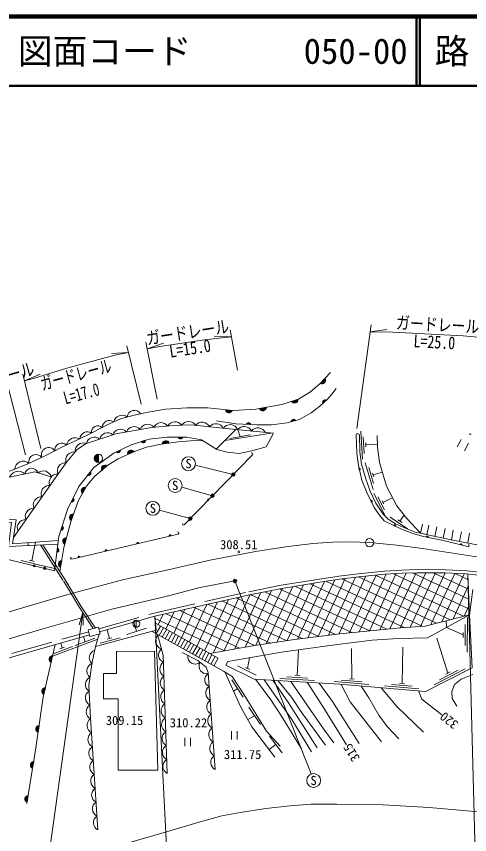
# Model space of a CAD drawing. Units: millimetres at full size, sheet at 1:1000; details may follow other scales. Extents: x 40000 to 680000, y 20000 to 380000.
# Drawn here: x 120167 to 185409, y 262287 to 380000 of the extents above; entities that cross this region are included whole.
import ezdxf
from ezdxf.enums import TextEntityAlignment as Align

# ---------------------------------------------------------------- set-up
doc = ezdxf.new("R2010")
doc.units = ezdxf.units.MM
doc.header["$LTSCALE"] = 1000
doc.linetypes.add('CHAIN', pattern=[18.5, 12, -1.5, 3.5, -1.5])
doc.linetypes.add('DASHED', pattern=[7.5, 6, -1.5])
for name, color, linetype, lineweight in [('M-BGD', 7, 'Continuous', 13), ('M-BMK', 2, 'CHAIN', 13), ('M-BMK-SRVR', 3, 'Continuous', 13), ('M-STR-HTXT', 7, 'Continuous', 13), ('M-STR-STRC', 7, 'Continuous', 13), ('M-TTL', 2, 'Continuous', 140), ('M-TTL-LINE', 7, 'Continuous', 50)]:
    doc.layers.add(name, color=color, linetype=linetype, lineweight=lineweight)
doc.layers.add('M-TTL-TXT', color=7, linetype='Continuous')
doc.styles.add('ＭＳ ゴシック', font='')
doc.styles.get('ＭＳ ゴシック').set_extended_font_data('MS Gothic')

# ---------------------------------------------------------------- blocks, each defined once
blk = doc.blocks.new('open_arrow')
at = {"color": 0, "linetype": 'Continuous', "lineweight": -2}
blk.add_lwpolyline([(7.5, 1.25), (0, 0), (7.5, -1.25)], dxfattribs=at)

msp = doc.modelspace()

# ---------------------------------------------------------------- hatches: boundary and pattern name
at = {"layer": 'M-BGD'}
for points in [[(164572, 327911, -0.82183), (163888, 327195)], [(159769, 324617, 0.82183), (160712, 324921)], [(156146, 323758, -0.82183), (155171, 323580)], [(164743, 324772), (164288, 324343, -0.84072)], [(151237, 323316, -0.82183), (150252, 323420)], [(153879, 321288), (153254, 321316, -0.84072)], [(160335, 321858), (159732, 321690, -0.84072)], [(138134, 318823), (138730, 319013, -0.84072)], [(143481, 319468), (144106, 319460, -0.84072)], [(141173, 318492, -0.82183), (142156, 318617)], [(131978, 317013), (131978, 315813, -0.41421), (131378, 316413, -0.41421)], [(134581, 317344), (135145, 317616, -0.84072)], [(136190, 316974, -0.82183), (137091, 317387)], [(130427, 313989), (130817, 314479, -0.84072)], [(132463, 314685, -0.82183), (133213, 315332)], [(169553, 314734), (169482, 315025, -1)], [(151407, 314120), (151198, 313905, -1)], [(129695, 311366, -0.82183), (130166, 312237)], [(128063, 310145), (128337, 310708, -0.84072)], [(147918, 310538), (147709, 310324, -1)], [(171303, 310069), (171172, 310339, -0.41421), (171373, 310270, -0.41421)], [(128057, 307471, -0.82183), (128402, 308400)], [(126762, 306658), (126569, 306063, 0.84072)], [(174727, 306658), (174457, 306789, -1)], [(127147, 304047, -0.82183), (127397, 305006)], [(142449, 305299), (142157, 305230, -0.41421), (142268, 305411, -0.41421)], [(179444, 305046), (179150, 305106, -1)], [(137803, 304206), (137510, 304138, -1)], [(184321, 303948), (184029, 304018, -1)], [(125998, 302907), (126074, 303528, -0.84072)], [(133237, 303132), (132945, 303063, -1)], [(126533, 300741, -0.82183), (126702, 301717)], [(129337, 302213), (129045, 302144, -1)], [(122576, 300967, -1), (122876, 300967, -0.41421), (122726, 300817, -0.41421)], [(124092, 300598, -1), (124392, 300598, -0.41421), (124242, 300448, -0.41421)], [(125172, 287045, -0.82183), (125391, 288011)], [(124130, 282450, -0.82183), (124349, 283416)], [(123307, 277003, -0.82183), (123449, 277983)], [(122505, 271828, -0.82183), (122663, 272806)], [(121714, 266944, -0.82183), (121872, 267922)]]:
    msp.add_hatch(color=256, dxfattribs=at).paths.add_polyline_path(points)
at = {"layer": 'M-STR-HTXT'}
for points in [[(151261, 314315, -1), (151518, 313886, -0.41421), (151175, 313972, -0.41421)], [(148287, 311260, -0.41421), (148627, 311163, -0.41421), (148530, 310823, -1)], [(145080, 307970, -1), (145323, 307533, -0.41421), (144983, 307629, -0.41421)], [(151527, 298554, -1), (151730, 299011, -1)]]:
    msp.add_hatch(color=256, dxfattribs=at).paths.add_polyline_path(points)

# ---------------------------------------------------------------- linework, layer by layer
at = {"layer": 'M-BGD'}
for p, q in [((164572, 327911), (163888, 327195)), ((160712, 324921), (159769, 324617)), ((156146, 323758), (155171, 323580)), ((164288, 324343), (164743, 324772)), ((151237, 323316), (150252, 323420)), ((159732, 321690), (160335, 321858)), ((151762, 320545), (148904, 317745)), ((152378, 319548), (152023, 320519)), ((153254, 321316), (153879, 321288)), ((169738, 320309), (169991, 316318)), ((138730, 319013), (138134, 318823)), ((144106, 319460), (143481, 319468)), ((150190, 319005), (156862, 320051)), ((150899, 319294), (153856, 319802)), ((170088, 319530), (170240, 317135)), ((184182, 319145), (183630, 318079)), ((141173, 318492), (142156, 318617)), ((170445, 318631), (170481, 318072)), ((170463, 318352), (172144, 318402)), ((185241, 318580), (184689, 317514)), ((131978, 317013), (131978, 315813)), ((135145, 317616), (134581, 317344)), ((136190, 316974), (137091, 317387)), ((144324, 306850), (154162, 316946)), ((170367, 315777), (171531, 311950)), ((130817, 314479), (130427, 313989)), ((132463, 314685), (133213, 315332)), ((169553, 314734), (169482, 315025)), ((170887, 315099), (171585, 312803)), ((171442, 314306), (171604, 313770)), ((171523, 314038), (172843, 314440)), ((151407, 314120), (151198, 313905)), ((129695, 311366), (130166, 312237)), ((171601, 311358), (173198, 308244)), ((172187, 310872), (173145, 309004)), ((128337, 310708), (128063, 310145)), ((147918, 310538), (147709, 310324)), ((171303, 310069), (171172, 310339)), ((172822, 310293), (173045, 309857)), ((172933, 310075), (174268, 310759)), ((128057, 307471), (128402, 308400)), ((173972, 307949), (176463, 306277)), ((175094, 307557), (175675, 307167)), ((175385, 307362), (175984, 308256)), ((126762, 306658), (126569, 306063)), ((174727, 306658), (174457, 306789)), ((178330, 305634), (178629, 306963)), ((179246, 305427), (179551, 306783)), ((180421, 305185), (180693, 306560)), ((181598, 304952), (181871, 306330)), ((182775, 304718), (183049, 306100)), ((127147, 304047), (127397, 305006)), ((142449, 305299), (142157, 305230)), ((179444, 305046), (179150, 305106)), ((183952, 304485), (184226, 305870)), ((185129, 304252), (185404, 305640)), ((121866, 304293), (121888, 303870)), ((122371, 301671), (122917, 304364)), ((137803, 304206), (137510, 304138)), ((184321, 303948), (184029, 304018)), ((126074, 303528), (125998, 302907)), ((133237, 303132), (132945, 303063)), ((120842, 301735), (123757, 301025)), ((122030, 301754), (122711, 301588)), ((126533, 300741), (126702, 301717)), ((128178, 301940), (128189, 301943)), ((129337, 302213), (129045, 302144)), ((123757, 301025), (125706, 300550)), ((167510, 299124), (163620, 290783)), ((168996, 299307), (165104, 290961)), ((170475, 299474), (166589, 291139)), ((167021, 299064), (180641, 292713)), ((171943, 299616), (168060, 291290)), ((169399, 299356), (182591, 293205)), ((173407, 299751), (169531, 291438)), ((174849, 299838), (171001, 291586)), ((171863, 299609), (184540, 293697)), ((176283, 299909), (172472, 291734)), ((177707, 299957), (173942, 291883)), ((174430, 299813), (185372, 294710)), ((179108, 299956), (175412, 292031)), ((180506, 299950), (176865, 292140)), ((177165, 299939), (185305, 296143)), ((181904, 299942), (178316, 292248)), ((183274, 299875), (179840, 292510)), ((180142, 299952), (185238, 297575)), ((184644, 299808), (181428, 292911)), ((183316, 299873), (185171, 299008)), ((185409, 293916), (185135, 299775)), ((159968, 297977), (156136, 289758)), ((161485, 298225), (157644, 289987)), ((163003, 298474), (159151, 290215)), ((160241, 298021), (173501, 291838)), ((164513, 298707), (160652, 290428)), ((166014, 298921), (162136, 290606)), ((162465, 298386), (175997, 292076)), ((164718, 298737), (178589, 292268)), ((185217, 298032), (183016, 293312)), ((153820, 296813), (150035, 288695)), ((155364, 297119), (151567, 288975)), ((156908, 297425), (153099, 289256)), ((153819, 296812), (166109, 291081)), ((158451, 297728), (154628, 289530)), ((155927, 297230), (168559, 291340)), ((158036, 297648), (171030, 291589)), ((185848, 297546), (185409, 293916)), ((149126, 295760), (146146, 289371)), ((150691, 296112), (147259, 288751)), ((152257, 296464), (148503, 288415)), ((149759, 295903), (161327, 290509)), ((151787, 296359), (163718, 290795)), ((142864, 294353), (141696, 291848)), ((144429, 294705), (142809, 291228)), ((143677, 294535), (154464, 289505)), ((145995, 295056), (143921, 290609)), ((147560, 295408), (145034, 289990)), ((145704, 294991), (156732, 289849)), ((147732, 295447), (159001, 290192)), ((185345, 295300), (184605, 293713)), ((137420, 293117), (137420, 292117)), ((140131, 293386), (150147, 288716)), ((141299, 294001), (140583, 292467)), ((141649, 294079), (152305, 289110)), ((185057, 288514), (185089, 293514)), ((136047, 291091), (138907, 291996)), ((137477, 291543), (137097, 292874)), ((140191, 292686), (149200, 287671)), ((140899, 292291), (140291, 291199)), ((141336, 292048), (140728, 290956)), ((182068, 292099), (182010, 293058)), ((184473, 291018), (182068, 292099)), ((184764, 289516), (184783, 292516)), ((130049, 290037), (129831, 290801)), ((133579, 290499), (133217, 291767)), ((141773, 291805), (141165, 290713)), ((142210, 291562), (141602, 290469)), ((142647, 291318), (142039, 290226)), ((143084, 291075), (142476, 289983)), ((143521, 290832), (142913, 289740)), ((184471, 290668), (184475, 291368)), ((125378, 287955), (131895, 290413)), ((126758, 289117), (126545, 289863)), ((128646, 289508), (131453, 290567)), ((132210, 289817), (135105, 290603)), ((133241, 290408), (133917, 290591)), ((143958, 290589), (143350, 289497)), ((144394, 290346), (143787, 289253)), ((144831, 290103), (144223, 289010)), ((145268, 289859), (144660, 288767)), ((145705, 289616), (145097, 288524)), ((182278, 285529), (180710, 290561)), ((125460, 288307), (128267, 289365)), ((126431, 288993), (127086, 289240)), ((146142, 289373), (145534, 288281)), ((146579, 289130), (145971, 288038)), ((147016, 288887), (146408, 287794)), ((147453, 288643), (146845, 287551)), ((147890, 288400), (147282, 287308)), ((160600, 285185), (160796, 288886)), ((168443, 284680), (168389, 289080)), ((175678, 284065), (175805, 289274)), ((125172, 287045), (125391, 288011)), ((148326, 288157), (147718, 287065)), ((148763, 287914), (148155, 286822)), ((149200, 287671), (148592, 286579)), ((153458, 286184), (153716, 287742)), ((151980, 286582), (154668, 285249)), ((153144, 286340), (153771, 286029)), ((180326, 283855), (184776, 286136)), ((159085, 284973), (162080, 284797)), ((160251, 285205), (160950, 285164)), ((181079, 284578), (183749, 285946)), ((181966, 285370), (182589, 285689)), ((152817, 282042), (151193, 284564)), ((158069, 284732), (163061, 284439)), ((165901, 284294), (170883, 283870)), ((166923, 284508), (169912, 284254)), ((168094, 284710), (168791, 284650)), ((174158, 283893), (177148, 283639)), ((175330, 284095), (176027, 284035)), ((124130, 282450), (124349, 283416)), ((152005, 283303), (151422, 282937)), ((173137, 283679), (178119, 283256)), ((155287, 278141), (153633, 280644)), ((154460, 279393), (153461, 278839)), ((123307, 277003), (123449, 277983)), ((151151, 277169), (151151, 275969)), ((151951, 277169), (151951, 275969)), ((144412, 276212), (144412, 275012)), ((145212, 276212), (145212, 275012)), ((158416, 274069), (156588, 276448)), ((157502, 275258), (156538, 274518)), ((122505, 271828), (122663, 272806)), ((121714, 266944), (121872, 267922))]:
    msp.add_line(p, q, dxfattribs=at)
at = {"layer": 'M-BGD', "linetype": 'DASHED'}
msp.add_line((112307, 286268), (130585, 291483), dxfattribs=at)
at = {"layer": 'M-BGD'}
for points in [[(109811, 314135), (111505, 313820), (113168, 313716), (117066, 313939), (119455, 314649), (121806, 315611), (124231, 316721), (126639, 317957), (128969, 319068), (131140, 320117), (133228, 321220), (135144, 322084), (137115, 322629), (139140, 323085), (141670, 323471), (144722, 323684), (147731, 323684), (151374, 323302), (154644, 323484), (158359, 324162), (160795, 324948), (162526, 326006), (163881, 327188), (165368, 328745)], [(148986, 321804), (151775, 321383), (154762, 321249), (156878, 321249), (159149, 321527), (160917, 322021), (162577, 322945), (163842, 323922), (164979, 324995), (165582, 325663), (166203, 326446)], [(105799, 305091), (125669, 300250), (126275, 305152), (127541, 309071), (129150, 312380), (131320, 315112), (134178, 317149), (136680, 318359), (139293, 319193), (141874, 319489), (144703, 319453), (146819, 319101), (149009, 317677), (150492, 317321), (152219, 317133), (154054, 317486), (156136, 318076), (157185, 320020), (151762, 320545), (145267, 321221), (142756, 321123), (139604, 320876), (134504, 319958), (130119, 318514), (128890, 317620), (127429, 315907), (125748, 313588), (119762, 305046)], [(126432, 300156), (127023, 303569), (127992, 307296), (129087, 310242), (130232, 312359), (131476, 313834), (133314, 315419), (134831, 316350), (137164, 317420), (138882, 318007), (141013, 318472), (143479, 318786), (145229, 318933), (146965, 319006)], [(169090, 319850), (169178, 317173), (169391, 315397), (169911, 313267), (170612, 311493), (171647, 309361), (172425, 308245), (173110, 307441), (175621, 306225), (177243, 305628), (178781, 305181), (181425, 304643), (185155, 303748)], [(169537, 319850), (169582, 317374), (169854, 315589), (170397, 313593), (171080, 311720), (171920, 309987), (172979, 308376), (173689, 307649), (174730, 307011), (176254, 306313), (177715, 305772), (178330, 305634)], [(185336, 319884), (185636, 319919)], [(104023, 308221), (105645, 309571), (108383, 311004), (111378, 312100), (116419, 313157), (122808, 314489), (125188, 313763)], [(102926, 308268), (109100, 308006), (115183, 307888), (120133, 307577), (119629, 304144), (126205, 304584)], [(126144, 304092), (119032, 303720), (119453, 307177), (103374, 307711)], [(128148, 301933), (135662, 303703), (143446, 305534)], [(178330, 305634), (179591, 305350), (182530, 304767), (188186, 303647), (190280, 303279)], [(132139, 291459), (140102, 293731), (153701, 296789), (158378, 297716), (163865, 298615), (167023, 299064), (169907, 299418), (173188, 299737), (175682, 299889), (177860, 299962), (181863, 299944), (184975, 299792), (188818, 299387)], [(103528, 285764), (112206, 288438), (124164, 291922), (133925, 294707), (141687, 296547), (146608, 297840), (151629, 298783)], [(140102, 293731), (140275, 291695), (131574, 289334)], [(148022, 288327), (154452, 289503), (160192, 290373), (166727, 291155), (175456, 292035), (179004, 292299), (185409, 293916)], [(150328, 286665), (154398, 284647), (166697, 283925), (179069, 282874), (185765, 286305), (185409, 293916)], [(185409, 293916), (179325, 290607), (175188, 290521), (171380, 290242), (165995, 289590), (158341, 288554), (150589, 287193), (150328, 286665)], [(106761, 279535), (112553, 285870), (130696, 291047)], [(132106, 291123), (131574, 289334), (131067, 287101), (130577, 283758), (130839, 279043), (131892, 262968)], [(139695, 291531), (149991, 285800), (151242, 285033), (152936, 282416), (156186, 277181), (158129, 275005)], [(141860, 271101), (141320, 288114), (140485, 291091)], [(121683, 266752), (122984, 274786), (124044, 282070), (125760, 289639)], [(144020, 288502), (146279, 287335), (147465, 286376), (147778, 285575), (148792, 271645)], [(183579, 280752), (182917, 281887), (182839, 282873), (183250, 283898), (184177, 284632), (185866, 285342)], [(161228, 274609), (158431, 279165), (156803, 281702), (154574, 284637)], [(155816, 284564), (159835, 278846), (162666, 274183)], [(157066, 284491), (159317, 281226), (163477, 274750)], [(157797, 284448), (159765, 282057), (161182, 279938), (164639, 275136)], [(159674, 284337), (164383, 277508), (165848, 275514)], [(162019, 284200), (164257, 280698), (167687, 275223)], [(163755, 284098), (165688, 281424), (167714, 278191), (169522, 275376)], [(166924, 283906), (168231, 281389), (172711, 275630)], [(169793, 283662), (170914, 281969), (172335, 279463), (173542, 277866), (175222, 276081)], [(172693, 283415), (174964, 280648), (178744, 277019)], [(178044, 282961), (178537, 281756), (181385, 279523)]]:
    msp.add_lwpolyline(points, dxfattribs=at)
at = {"layer": 'M-BGD', "linetype": 'DASHED'}
for points in [[(172117, 319702), (172154, 318003), (172417, 315824), (173459, 312438), (174947, 309585), (176377, 307753), (178330, 305634)], [(123656, 303962), (126949, 298785), (129257, 294960), (131230, 291932)], [(124000, 303980), (127204, 298943), (129511, 295119), (131537, 292010)], [(132028, 291895), (139991, 294168), (153608, 297229), (158298, 298159), (163797, 299060), (166963, 299510), (169857, 299866), (173153, 300186), (175661, 300338), (177854, 300412), (181875, 300394), (185009, 300241), (188869, 299834)], [(157362, 273444), (154040, 277777), (152440, 280709), (150161, 285695)]]:
    msp.add_lwpolyline(points, dxfattribs=at)
at = {"layer": 'M-BGD'}
for points in [[(130764, 290781), (132217, 291151), (131970, 292120), (130517, 291750)], [(134567, 288617), (134592, 285491), (132693, 285491), (132693, 281804), (134829, 281804), (134829, 271570), (140527, 271570), (140067, 288660)]]:
    msp.add_lwpolyline(points, close=True, dxfattribs=at)
for centre, radius in [((131978, 316413), 600), ((152178, 302957), 150), ((122726, 300967), 150), ((124242, 300598), 150), ((137420, 292617), 500)]:
    msp.add_circle(centre, radius, dxfattribs=at)
for centre, radius, start, end in [((164159, 327621), 505, 237.49706, 35.15525), ((160211, 324862), 505, 209.05004, 6.70823), ((155641, 323765), 505, 201.51725, 359.17544), ((164553, 324518), 318, 53.22848, 213.44621), ((135374, 321408), 1213, 51.47454, 168.37415), ((137168, 322274), 1042, 32.78673, 175.44302), ((150755, 323465), 505, 185.18527, 342.84346), ((133563, 320815), 1044, 53.3368, 178.31569), ((141006, 320396), 1160, 34.97181, 154.00143), ((142975, 320535), 1146, 33.6296, 152.66043), ((144947, 320522), 1206, 31.22387, 147.54717), ((146912, 320458), 1160, 24.5384, 143.56802), ((148901, 320251), 1160, 24.5384, 143.56802), ((153564, 321248), 318, 7.31553, 167.53326), ((160048, 321721), 318, 25.49498, 185.71271), ((130393, 319116), 1114, 56.91318, 174.65521), ((131887, 320205), 900, 45.38959, 189.95872), ((135160, 319436), 1168, 42.84111, 161.35788), ((137105, 319828), 1160, 40.69361, 159.72324), ((139069, 320155), 1167, 39.98146, 158.37953), ((150938, 320126), 1154, 19.95267, 148.26023), ((152962, 319837), 1160, 24.95952, 143.98914), ((154952, 319645), 1160, 24.95952, 143.98914), ((128662, 318109), 1273, 60.75457, 170.32129), ((131388, 318312), 1160, 48.71338, 167.743), ((133287, 318937), 1160, 48.71338, 167.743), ((138415, 318970), 318, 207.59512, 7.81286), ((143794, 319519), 318, 189.16065, 349.37838), ((169240, 319855), 150, 1.87573, 181.87573), ((124813, 316926), 1047, 31.70212, 201.57094), ((126691, 317627), 998, 44.1709, 188.66423), ((129798, 317470), 1166, 68.01231, 187.04995), ((141677, 318458), 505, 18.42868, 176.08687), ((122996, 315918), 1049, 36.498, 192.68764), ((128456, 316156), 1185, 81.05216, 198.71956), ((134839, 317529), 318, 215.69911, 15.91684), ((136681, 317091), 505, 35.80852, 193.46671), ((154054, 317051), 150, 315.74208, 135.74208), ((121149, 314805), 1207, 46.96403, 177.94838), ((127224, 314621), 1160, 84.55304, 203.58266), ((120446, 313191), 1361, 47.19879, 156.36038), ((122353, 313988), 1003, 20.63677, 168.42011), ((124046, 313419), 1192, 16.78212, 129.25883), ((130579, 314268), 318, 241.42913, 41.64687), ((132902, 314935), 505, 51.93832, 209.59651), ((169518, 314879), 150, 283.7302, 103.7302), ((126067, 312988), 1172, 85.46821, 203.85071), ((151303, 314012), 150, 45.74208, 225.74208), ((124903, 311357), 1160, 85.46162, 204.49124), ((130017, 311755), 505, 72.74773, 230.40593), ((123756, 309719), 1160, 85.46162, 204.49124), ((128151, 310450), 318, 253.96152, 54.17925), ((147813, 310431), 150, 45.74208, 225.74208), ((171238, 310204), 150, 295.89965, 115.89965), ((122608, 308081), 1160, 85.46162, 204.49124), ((121460, 306444), 1160, 85.46162, 204.49124), ((128322, 307901), 505, 80.79739, 238.45558), ((126614, 306377), 318, 261.99539, 62.21312), ((144216, 306955), 150, 135.74208, 315.74208), ((174592, 306724), 150, 334.16633, 154.16633), ((127367, 304502), 505, 86.58839, 244.24658), ((142303, 305265), 150, 13.23608, 193.23608), ((143411, 305680), 150, 283.23608, 103.23608), ((179297, 305076), 150, 348.49016, 168.49016), ((137657, 304172), 150, 13.23608, 193.23608), ((184175, 303983), 150, 346.51009, 166.51009), ((185190, 303894), 150, 256.51009, 76.51009), ((125982, 303224), 318, 272.8413, 73.05903), ((133091, 303097), 150, 13.25443, 193.25443), ((126714, 301212), 505, 91.3497, 249.0079), ((128113, 302079), 150, 103.25443, 283.25443), ((129191, 302178), 150, 13.25443, 193.25443), ((141370, 290117), 1160, 136.15671, 255.18633), ((131789, 287737), 1122, 107.34895, 227.98277), ((141717, 288118), 1088, 126.30265, 250.42497), ((125377, 287507), 505, 88.39787, 246.05606), ((145909, 287896), 1075, 170.47888, 310.1203), ((131476, 285829), 1160, 112.1471, 231.17673), ((141973, 286112), 1160, 122.30284, 241.33246), ((147580, 286521), 1123, 150.514, 280.75652), ((131275, 283889), 1162, 116.93798, 235.90805), ((142036, 284113), 1160, 122.30284, 241.33246), ((148275, 284546), 998, 119.1625, 249.16703), ((124335, 282911), 505, 88.39787, 246.05606), ((131267, 281961), 1160, 123.65537, 242.685), ((142100, 282114), 1160, 122.30284, 241.33246), ((148580, 282659), 1160, 124.64996, 243.67958), ((148726, 280664), 1160, 124.64996, 243.67958), ((131378, 279965), 1160, 123.6872, 242.71682), ((142163, 280115), 1160, 122.30284, 241.33246), ((142227, 278116), 1160, 122.30284, 241.33246), ((148871, 278669), 1160, 124.64996, 243.67958), ((123475, 277479), 505, 92.88828, 250.54647), ((131499, 277974), 1160, 124.23551, 243.26513), ((131629, 275978), 1160, 124.23551, 243.26513), ((142290, 276117), 1160, 122.30284, 241.33246), ((149016, 276675), 1160, 124.64996, 243.67958), ((149161, 274680), 1160, 124.64996, 243.67958), ((131760, 273983), 1160, 124.23551, 243.26513), ((142353, 274118), 1160, 122.30284, 241.33246), ((142417, 272119), 1160, 122.30284, 241.33246), ((149307, 272685), 1160, 124.64996, 243.67958), ((122681, 272301), 505, 91.97253, 249.63072), ((131891, 271987), 1160, 124.23551, 243.26513), ((132022, 269991), 1160, 124.23551, 243.26513), ((132153, 267995), 1160, 124.23551, 243.26513), ((121890, 267417), 505, 91.97253, 249.63072), ((132284, 266000), 1160, 124.23551, 243.26513), ((132414, 264004), 1160, 124.23551, 243.26513)]:
    msp.add_arc(centre, radius, start, end, dxfattribs=at)
at = {"layer": 'M-BMK'}
msp.add_lwpolyline([(74831, 281433), (84328, 283545), (104885, 289740), (110835, 291884), (120103, 294628), (127254, 296756), (135460, 298931), (142194, 300452), (148234, 301817), (154869, 303084), (159273, 303753), (162842, 304178), (165725, 304378), (168274, 304389), (171003, 304289), (174907, 303922), (178643, 303442), (187376, 302101), (217088, 297225), (228827, 295764), (276786, 290553)], dxfattribs=at)
at = {"layer": 'M-BMK-SRVR'}
msp.add_circle((171003, 304289), 600, dxfattribs=at)
at = {"layer": 'M-STR-HTXT'}
for p, q in [((169173, 320711), (171213, 335622)), ((151979, 329114), (150920, 334902)), ((171076, 334624), (173511, 334934)), ((140421, 324916), (138817, 333148)), ((151100, 333916), (148646, 333988)), ((138130, 324232), (136050, 332609)), ((139008, 332166), (141329, 332967)), ((136291, 331637), (133840, 331507)), ((123694, 317848), (121100, 328521)), ((121336, 327548), (123579, 328548)), ((121473, 316916), (118684, 327826)), ((151389, 314101), (145920, 315422)), ((148409, 311042), (143983, 312258)), ((145202, 307751), (140782, 308966)), ((186515, 247281), (185135, 299775)), ((151629, 298783), (162585, 271010)), ((142426, 247281), (140102, 293731))]:
    msp.add_line(p, q, dxfattribs=at)
for points in [[(171076, 334624), (174358, 334581), (184474, 334042), (190291, 333516)], [(139008, 332166), (140796, 332515), (147256, 333491), (151100, 333916)], [(121336, 327548), (122786, 327964), (127429, 329383), (134340, 331257), (136291, 331637)], [(129733, 294229), (122762, 244471), (140662, 244471)], [(120846, 256213), (126661, 258080), (135319, 260815), (142109, 262765), (146264, 264035), (149761, 264983), (152384, 265494), (156073, 266051), (159586, 266439), (162589, 266666), (166309, 266680), (172105, 266604), (179600, 266205), (186700, 265563)]]:
    msp.add_lwpolyline(points, dxfattribs=at)
for centre in [(151389, 314101), (148409, 311042), (145202, 307751), (151629, 298783)]:
    msp.add_circle(centre, 250, dxfattribs=at)
at = {"layer": 'M-STR-STRC'}
for centre in [(144948, 315657), (143019, 312523), (139818, 309231), (162952, 270079)]:
    msp.add_circle(centre, 1000, dxfattribs=at)
at = {"layer": 'M-TTL'}
msp.add_line((680000, 380000), (40000, 380000), dxfattribs=at)
at = {"layer": 'M-TTL-LINE'}
for p, q in [((177750, 380000), (177750, 370000)), ((178250, 380000), (178250, 370000)), ((40000, 370000), (680000, 370000))]:
    msp.add_line(p, q, dxfattribs=at)

# ---------------------------------------------------------------- block references
at = {"layer": 'M-STR-HTXT', "xscale": 240, "yscale": 240, "rotation": 262}
msp.add_blockref('open_arrow', (129733, 294229), dxfattribs=at)

# ---------------------------------------------------------------- texts
at = {"layer": 'M-BGD', "style": 'ＭＳ ゴシック'}
msp.add_text('308.51', height=1320, dxfattribs=at).set_placement((152178, 302957), align=Align.BOTTOM_CENTER)
for s, p in [('309.15', (135737, 278719)), ('310.22', (144940, 278384)), ('311.75', (152738, 273813))]:
    msp.add_text(s, height=1320, dxfattribs=at).set_placement(p, align=Align.MIDDLE_CENTER)
for s, rotation, p in [('320', 141.896, (181385, 279523)), ('315', 122.062, (167687, 275223))]:
    msp.add_text(s, height=1320, rotation=rotation, dxfattribs=at).set_placement(p, align=Align.MIDDLE_RIGHT)
at = {"layer": 'M-STR-HTXT', "style": 'ＭＳ ゴシック', "width": 0.8}
for rotation, p in [(356.95, (180733, 334190)), (8.592, (145029, 333102)), (16.028, (117324, 326342))]:
    msp.add_text('ガードレール', height=1833, rotation=rotation, dxfattribs=at).set_placement(p, align=Align.BOTTOM_CENTER)
at = {"layer": 'M-STR-HTXT', "style": 'ＭＳ ゴシック'}
for s, rotation, width, p in [('L=15.0', 8.592, 0.8, (145021, 333153)), ('L=25.0', 356.95, 0.8, (180384, 334085)), ('ガードレール', 15.169, 0.7, (128483, 329319)), ('L=17.0', 15.169, 0.7, (129291, 326626))]:
    msp.add_text(s, height=1833, rotation=rotation, dxfattribs=dict(at, width=width)).set_placement(p, align=Align.TOP_CENTER)
at = {"layer": 'M-STR-STRC', "style": 'ＭＳ ゴシック'}
for p in [(144948, 315657), (143019, 312523), (139818, 309231), (162952, 270079)]:
    msp.add_text('S', height=1320, dxfattribs=at).set_placement(p, align=Align.MIDDLE_CENTER)
at = {"layer": 'M-TTL-TXT', "style": 'ＭＳ ゴシック'}
for s, p in [('図面コード', (120380, 375000)), ('050-00', (161521, 375000)), ('路 線 名', (180380, 375000))]:
    msp.add_text(s, height=3666, dxfattribs=at).set_placement(p, align=Align.MIDDLE_LEFT)

doc.saveas('drawing.dxf')
